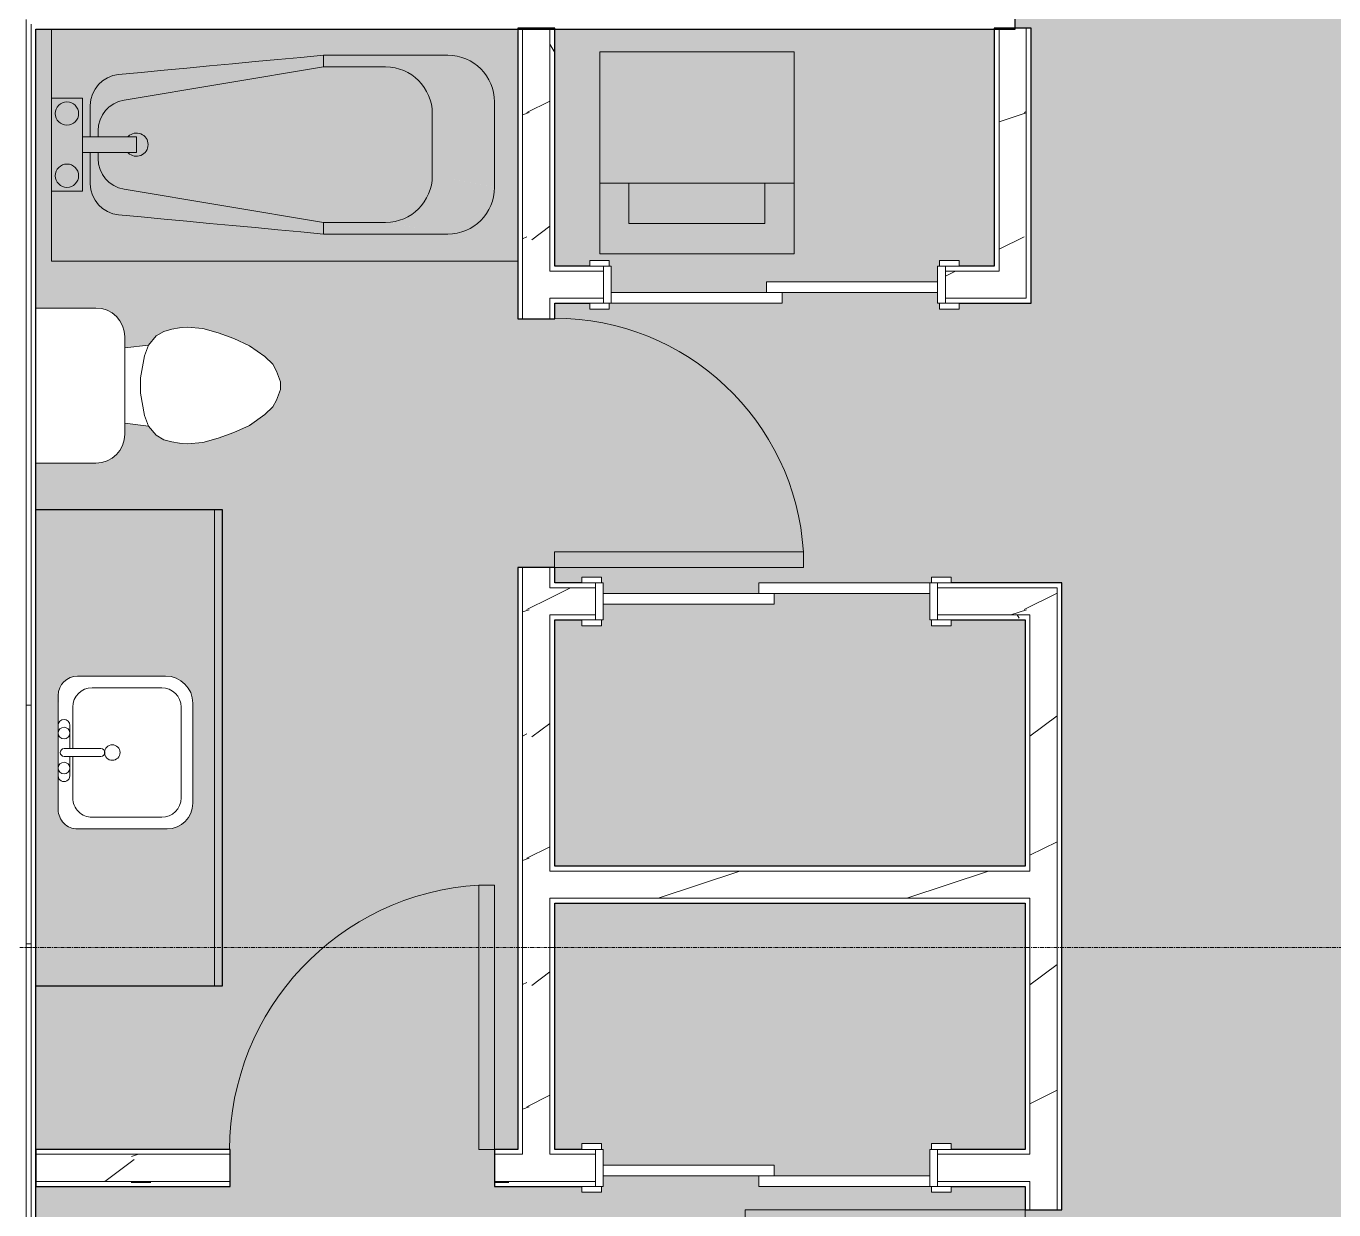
# Model space of a CAD drawing. Header units: inches. Extents: x -4414 to -113, y 9396 to 12816.
# Drawn here: x -3423.4 to -3255.1, y 10164.8 to 10317.2 of the extents above; entities that cross this region are included whole.
import ezdxf

# ---------------------------------------------------------------- set-up
doc = ezdxf.new("R2010")
doc.units = ezdxf.units.IN
doc.header["$MEASUREMENT"] = 0
doc.linetypes.add('Grid Line 1_2_', pattern=[0.875, 0.5, -0.125, 0.125, -0.125])
for name, color, linetype, lineweight in [('0-1', 7, 'Continuous', 5), ('0-2', 7, 'Continuous', 9), ('A-AREA-PATT-4', 41, 'Continuous', 9), ('A-DOOR-1', 7, 'Continuous', 9), ('A-DOOR-2', 90, 'Continuous', 13), ('A-DOOR-FRAM-1', 90, 'Continuous', 13), ('A-WALL', 113, 'Continuous', 9), ('A-WALL-3', 250, 'Continuous', 25), ('A-WALL-4', 7, 'Continuous', 9), ('A-WALL-PATT-1', 8, 'Continuous', 9), ('A-WALL-PATT-2', 7, 'Continuous', 9), ('A-WALL-PATT-3', 111, 'Continuous', 9), ('I-WALL-1', 2, 'Continuous', 25), ('P-SANR-FIXT-1', 7, 'Continuous', 9), ('P-SANR-FIXT-2', 8, 'Continuous', 9), ('P-SANR-FIXT-3', 9, 'Continuous', 9), ('Q-CASE-1', 9, 'Continuous', 9), ('Q-CASE-2', 250, 'Continuous', 25), ('Q-CASE-3', 7, 'Continuous', 9), ('S-GRID-1', 1, 'Grid Line 1_2_', 9)]:
    doc.layers.add(name, color=color, linetype=linetype, lineweight=lineweight)
pattern_1 = [(0, (0, 0), (61.44, 15.36), [2.534, -43.546, 2.534, -43.546, -245.76]), (0, (0, 0), (61.44, 15.36), [-92.16, 2.534, -89.626, 2.534, -43.546, -107.52]), (0, (0, 0), (61.44, 15.36), [-230.4, 2.534, -28.186, 2.534, -74.266]), (120, (23.04, 7.68), (-44.02215, 45.5286), [2.534, -43.546, 2.534, -43.546, -245.76]), (120, (23.04, 7.68), (-44.02215, 45.5286), [-92.16, 2.534, -89.626, 2.534, -43.546, -107.52]), (120, (23.04, 7.68), (-44.02215, 45.5286), [-230.4, 2.534, -28.186, 2.534, -74.266]), (240, (30.72, 38.4), (-17.41785, -60.8886), [2.534, -43.546, 2.534, -43.546, -245.76]), (240, (30.72, 38.4), (-17.41785, -60.8886), [-92.16, 2.534, -89.626, 2.534, -43.546, -107.52]), (240, (30.72, 38.4), (-17.41785, -60.8886), [-230.4, 2.534, -28.186, 2.534, -74.266])]
pattern_2 = [(216.87, (12.795, 31.987), (95.9612857, 63.9749714), [15.994, -143.942]), (206.565, (31.987, 22.391), (-31.986981, -31.986924), [35.763, -35.763]), (198.435, (31.987, 6.397), (-63.974746, -31.987128), [20.231, -80.922])]

# ---------------------------------------------------------------- blocks, each defined once
blk = doc.blocks.new('Single-Flush - 32_ x 84_-1372862-FLOOR PLAN - 2ND FLOOR')
at = {"layer": 'A-DOOR-1'}
blk.add_arc((16, 2.37), 32.07, 93.5759, 180, dxfattribs=at)
at = {"layer": 'A-DOOR-2'}
for p, q in [((14, 2.37), (14, 34.38)), ((16, 34.38), (14, 34.38)), ((16, 2.37), (16, 34.38)), ((16, 2.37), (14, 2.37))]:
    blk.add_line(p, q, dxfattribs=at)
blk = doc.blocks.new('Stacked Washer and Dryer - 26_x25_ - Private-1372850-FLOOR PLAN - 2ND FLOOR')
at = {"layer": 'P-SANR-FIXT-2'}
blk.add_hatch(color=256, dxfattribs=at).paths.add_polyline_path([(0, 12.5), (0, -12.5), (26, -12.5), (26, 12.5)], flags=0)
at = {"layer": 'P-SANR-FIXT-1'}
for p, q in [((0, 12.5), (26, 12.5)), ((0, 12.5), (0, -12.5)), ((16.90625, -12.5), (16.90625, 12.5)), ((26, 12.5), (26, -12.5)), ((22.09375, 8.75), (16.90625, 8.75)), ((22.09375, -8.75), (22.09375, 8.75)), ((16.90625, -8.75), (22.09375, -8.75)), ((26, -12.5), (0, -12.5))]:
    blk.add_line(p, q, dxfattribs=at)
blk = doc.blocks.new('Single-Flush - 36_ x 84_-1372839-FLOOR PLAN - 2ND FLOOR')
at = {"layer": 'A-DOOR-1'}
blk.add_arc((18, 2.37), 36.07, 93.1789, 180, dxfattribs=at)
at = {"layer": 'A-DOOR-2'}
for p, q in [((16, 2.37), (16, 38.39)), ((18, 38.39), (16, 38.39)), ((18, 2.37), (18, 38.39)), ((18, 2.37), (16, 2.37))]:
    blk.add_line(p, q, dxfattribs=at)
blk = doc.blocks.new('Single-Flush - 34_ x 84_-1372840-FLOOR PLAN - 2ND FLOOR')
at = {"layer": 'A-DOOR-1'}
blk.add_arc((17, 2.37), 34.07, 93.3657, 180, dxfattribs=at)
at = {"layer": 'A-DOOR-2'}
for p, q in [((15, 2.37), (15, 36.38)), ((17, 36.38), (15, 36.38)), ((17, 2.37), (17, 36.38)), ((17, 2.37), (15, 2.37))]:
    blk.add_line(p, q, dxfattribs=at)
blk = doc.blocks.new('FOLDING_SLIDING CLOSET - 42_ x 80_-1372874-FLOOR PLAN - 2ND FLOOR')
at = {"layer": 'A-DOOR-1'}
for p, q in [((-21.25, 3), (-23.75, 3)), ((-23.75, 3), (-23.75, 2.25)), ((-23.75, 2.25), (-21.25, 2.25)), ((-21.25, 2.25), (-21.25, 3)), ((23.75, 3), (21.25, 3)), ((21.25, 3), (21.25, 2.25)), ((21.25, 2.25), (23.75, 2.25)), ((23.75, 2.25), (23.75, 3)), ((-21.25, -2.5), (-23.75, -2.5)), ((-23.75, -2.5), (-23.75, -3.25)), ((-23.75, -3.25), (-21.25, -3.25)), ((-21.25, -3.25), (-21.25, -2.5)), ((23.75, -2.5), (21.25, -2.5)), ((21.25, -2.5), (21.25, -3.25)), ((21.25, -3.25), (23.75, -3.25)), ((23.75, -3.25), (23.75, -2.5))]:
    blk.add_line(p, q, dxfattribs=at)
at = {"layer": 'A-DOOR-2'}
for p, q in [((1, 2.25), (-21, 2.25)), ((-21, 2.25), (-21, 0.88)), ((1, 0.88), (1, 2.25)), ((-21, 0.88), (1, 0.88)), ((21, 0.88), (-1, 0.88)), ((-1, 0.88), (-1, -0.5)), ((21, -0.5), (21, 0.88)), ((-1, -0.5), (21, -0.5))]:
    blk.add_line(p, q, dxfattribs=at)
at = {"layer": 'A-DOOR-FRAM-1'}
for p, q in [((-21, 2.25), (-22, 2.25)), ((-22, 2.25), (-22, -2.5)), ((-21, -2.5), (-21, 2.25)), ((21, 2.25), (21, -2.5)), ((22, 2.25), (21, 2.25)), ((22, -2.5), (22, 2.25)), ((-22, -2.5), (-21, -2.5)), ((21, -2.5), (22, -2.5))]:
    blk.add_line(p, q, dxfattribs=at)
blk = doc.blocks.new('M_Sink Vanity-Square - 500 x 440mm-1372835-FLOOR PLAN - 2ND FLOOR')
at = {"layer": 'P-SANR-FIXT-1'}
for p, q in [((-5.72, 10.23), (7.14, 10.23)), ((-5.72, 10.23), (7.14, 10.23)), ((-5.22, 8.73), (6.46, 8.73)), ((-9.22, -4.59), (-9.22, 6.73)), ((-9.22, -4.59), (-9.22, 6.73)), ((10.46, 6.91), (10.46, -4.59)), ((10.46, 6.91), (10.46, -4.59)), ((-7.72, -2.72), (-7.72, 6.23)), ((8.96, 6.23), (8.96, -2.72)), ((0.12, -6.33), (0.12, -1.59)), ((1.12, -6.33), (1.12, -1.59)), ((0.12, -5.22), (-5.22, -5.22)), ((-2.88, -5.59), (0.12, -5.59)), ((6.46, -5.22), (1.12, -5.22)), ((1.12, -5.59), (3.62, -5.59)), ((7.96, -7.09), (-6.72, -7.09)), ((7.96, -7.09), (-6.72, -7.09)), ((3.62, -7.09), (-2.88, -7.09))]:
    blk.add_line(p, q, dxfattribs=at)
for centre, radius, start, end in [((-5.72, 6.73), 3.5, 90, 180), ((-5.72, 6.73), 3.5, 90, 180), ((7.14, 6.91), 3.32, 0, 90), ((7.14, 6.91), 3.32, 360, 90), ((-5.22, 6.23), 2.5, 90, 180), ((6.46, 6.23), 2.5, 360, 90), ((0.62, -0.13), 1, 360, 180), ((0.62, -0.13), 1, 180, 0), ((0.62, -1.59), 0.5, 360, 180), ((-5.22, -2.72), 2.5, 180, 270), ((6.46, -2.72), 2.5, 270, 360), ((-6.72, -4.59), 2.5, 180, 270), ((-6.72, -4.59), 2.5, 180, 270), ((7.96, -4.59), 2.5, 270, 0), ((7.96, -4.59), 2.5, 270, 0), ((-2.88, -6.34), 0.75, 90, 270), ((-1.88, -6.34), 0.75, 360, 180), ((-1.88, -6.34), 0.75, 180, 0), ((0.62, -6.33), 0.5, 180, 0), ((2.62, -6.34), 0.75, 0, 180), ((2.62, -6.34), 0.75, 180, 0), ((3.62, -6.34), 0.75, 270, 90)]:
    blk.add_arc(centre, radius, start, end, dxfattribs=at)
blk = doc.blocks.new('Toilet-Domestic-3D - Toilet-Domestic-3D-1352612-FLOOR PLAN - 2ND FLOOR')
at = {"layer": 'P-SANR-FIXT-1'}
for p, q in [((-9.98, 11.75), (-9.98, 19.48)), ((9.98, 19.48), (9.98, 11.75)), ((6.25, 8.02), (-6.25, 8.02)), ((-4.86, 8.02), (-5.21, 5)), ((4.86, 8.02), (5.21, 5)), ((-3.84, 5.5), (-5.21, 5)), ((-1, 6), (-3.84, 5.5)), ((1, 6), (-1, 6)), ((3.84, 5.5), (1, 6)), ((5.21, 5), (3.84, 5.5)), ((-6.4, 4), (-6.97, 3)), ((-5.21, 5), (-6.4, 4)), ((6.4, 4), (5.21, 5)), ((6.97, 3), (6.4, 4)), ((-7.24, 2), (-7.41, 1)), ((-6.97, 3), (-7.24, 2)), ((7.24, 2), (6.97, 3)), ((7.41, 1), (7.24, 2)), ((-7.41, 1), (-7.5, 0)), ((-7.5, 0), (-7.33, -1.99)), ((7.33, -1.99), (7.5, 0)), ((7.5, 0), (7.41, 1)), ((-7.33, -1.99), (-6.79, -4)), ((6.79, -4), (7.33, -1.99)), ((-6.79, -4), (-6.06, -6)), ((6.06, -6), (6.79, -4)), ((-6.06, -6), (-5.13, -8)), ((5.13, -8), (6.06, -6)), ((-5.13, -8), (-3.74, -10)), ((3.74, -10), (5.13, -8)), ((-3.74, -10), (-2.74, -11)), ((2.74, -11), (3.74, -10)), ((-2.74, -11), (-1.87, -11.5)), ((-1.87, -11.5), (-0.5, -12)), ((0.5, -12), (1.87, -11.5)), ((1.87, -11.5), (2.74, -11)), ((-0.5, -12), (0.5, -12))]:
    blk.add_line(p, q, dxfattribs=at)
for centre, start, end in [((-6.25, 11.75), 180, 270), ((6.25, 11.75), 270, 360)]:
    blk.add_arc(centre, 3.73, start, end, dxfattribs=at)
blk = doc.blocks.new('OD_CW_Base Cabinet - OD_CW_Base Cabinet-V75-FLOOR PLAN - 2ND FLOOR')
at = {"layer": 'Q-CASE-1'}
h = blk.add_hatch(color=256, dxfattribs=at)
h.paths.add_polyline_path([(0.74, 24), (0.74, 1), (61.99, 1), (61.99, 24), (8.42, 24)], flags=0)
h.paths.add_polyline_path([(20.93, 18.63), (21.01, 19.27), (21.26, 19.88), (21.66, 20.39), (22.18, 20.79), (22.78, 21.04), (23.43, 21.13), (38.76, 21.04), (39.36, 20.79), (39.88, 20.39), (40.28, 19.88), (40.53, 19.27), (40.61, 18.63), (40.61, 7.3), (40.49, 6.4), (40.14, 5.55), (39.59, 4.83), (38.86, 4.27), (38.02, 3.92), (37.11, 3.8), (24.25, 3.8), (23.39, 3.92), (22.59, 4.25), (21.9, 4.77), (21.37, 5.46), (21.04, 6.26), (20.93, 7.12)], flags=0)
blk.add_hatch(color=256, dxfattribs=at).paths.add_polyline_path([(0.74, 0), (61.99, 0), (61.99, 1), (0.74, 1)], flags=0)
at = {"layer": 'Q-CASE-2'}
for p, q in [((0.74, 24), (0.74, 0)), ((61.99, 0), (61.99, 24)), ((0.74, 0), (61.99, 0))]:
    blk.add_line(p, q, dxfattribs=at)
at = {"layer": 'Q-CASE-3'}
for p, q in [((0.74, 1), (0.74, 24)), ((61.99, 24), (61.99, 1)), ((0.74, 0), (0.74, 1)), ((0.74, 1), (61.99, 1)), ((61.99, 1), (0.74, 1)), ((61.99, 0), (0.74, 0)), ((61.99, 1), (61.99, 0))]:
    blk.add_line(p, q, dxfattribs=at)
blk = doc.blocks.new('Bath Tub - Maestro - 60_x30_-V76-FLOOR PLAN - 2ND FLOOR')
at = {"layer": 'P-SANR-FIXT-3'}
for points in [[(9.45, 0), (60, 0), (59.92, 29.86), (0, 29.86), (0, 21), (4, 21), (4, 16), (5, 16), (5.05, 20.7), (5.21, 21.33), (5.56, 22.07), (5.95, 22.61), (6.27, 22.97), (6.79, 23.38), (7.36, 23.69), (7.98, 23.91), (9.35, 24.09), (35.09, 26.5), (51, 26.5), (52.55, 26.3), (54, 25.7), (55.24, 24.74), (56.2, 23.5), (56.8, 22.05), (57, 20.5), (57, 9.5), (56.91, 8.46), (56.64, 7.45), (56.2, 6.5), (55.6, 5.64), (54.86, 4.9), (54, 4.3), (53.05, 3.86), (52.04, 3.59), (51, 3.5), (35, 3.5), (7.98, 6.09), (7.36, 6.31), (6.79, 6.62), (5.95, 7.39), (5.83, 7.51), (5.48, 8.06), (5.21, 8.67), (5.05, 9.3), (5, 9.96), (5, 14), (4, 13.96), (4, 9), (0, 9), (0, 0), (5.95, 0)], [(9.35, 20.74), (35, 25), (35, 26.5), (8.63, 24.03), (9.17, 21.56)], [(35.09, 25), (43, 25), (51, 26.5), (35, 26.5), (35, 25)], [(49, 19), (57, 20.5), (56.79, 22.07), (56.2, 23.5), (55.24, 24.74), (54, 25.7), (52.55, 26.3), (51, 26.5), (43, 25), (44.55, 24.8), (46, 24.2), (47.24, 23.24), (48.2, 22), (48.8, 20.5)], [(6, 16.8), (6.24, 18.17), (6.98, 19.41), (8.03, 20.28), (9.35, 20.74), (8.63, 24.03), (7.98, 23.91), (7.35, 23.69), (6.74, 23.34), (5.95, 22.61), (5.56, 22.07), (5.48, 21.94), (5.21, 21.33), (5.05, 20.7), (5.05, 19.87), (5.95, 16.97)], [(43, 5), (44.55, 5.2), (46.03, 5.83), (47.28, 6.81), (48.2, 8), (48.8, 9.5), (49, 11), (49, 19), (48.8, 20.55), (48.14, 22.07), (47.24, 23.24), (46, 24.2), (44.55, 24.8), (43, 25), (34.79, 24.97), (9.06, 20.64), (8.03, 20.28), (6.82, 19.17), (6.24, 18.17), (6, 16.8), (6, 16), (10.94, 16), (10.94, 14), (6, 14), (6, 13.2), (6.24, 11.83), (6.95, 10.62), (8.03, 9.72), (9.35, 9.26), (35.09, 5)], [(57, 9.5), (57, 20.5), (49, 19), (49, 11), (56.91, 9.52)], [(9.35, 14), (10.94, 14), (10.94, 16), (4, 16), (4, 14), (7.24, 14)], [(8.63, 5.97), (9.35, 9.26), (7.98, 9.76), (6.95, 10.62), (6.24, 11.83), (5.95, 13.03), (5, 9.96), (5.05, 9.3), (5.24, 8.6), (5.72, 7.68), (5.95, 7.39), (6.33, 6.98), (6.79, 6.62), (7.36, 6.31), (8, 6.08)], [(51, 3.5), (52.04, 3.59), (53.05, 3.86), (54, 4.3), (54.86, 4.9), (55.72, 5.83), (56.34, 6.81), (56.76, 7.9), (56.93, 8.66), (57, 9.5), (49, 11), (48.8, 9.45), (48.12, 7.9), (47.24, 6.76), (46, 5.8), (44.55, 5.2), (43.07, 4.99), (50.51, 3.59)], [(35, 3.5), (35, 5), (9.35, 9.26), (8.63, 5.97), (32.07, 3.77)], [(44.55, 3.5), (51, 3.5), (43, 5), (35, 5), (35, 3.5), (43, 3.5)]]:
    blk.add_hatch(color=256, dxfattribs=at).paths.add_polyline_path(points, flags=0)
h = blk.add_hatch(color=256, dxfattribs=at)
h.paths.add_polyline_path([(0, 9), (4, 9), (4, 21), (0, 21), (0, 11)], flags=0)
h.paths.add_polyline_path([(2, 9.5), (1.61, 9.55), (1.25, 9.7), (0.94, 9.94), (0.7, 10.25), (0.55, 10.61), (0.54, 11.31), (0.55, 11.39), (0.7, 11.75), (0.94, 12.06), (1.25, 12.3), (1.61, 12.45), (2, 12.5), (2.39, 12.45), (2.75, 12.3), (3.06, 12.06), (3.33, 11.67), (3.46, 11.31), (3.5, 11), (3.45, 10.61), (3.3, 10.25), (3.06, 9.94), (2.75, 9.7), (2.39, 9.55)], flags=0)
h.paths.add_polyline_path([(2, 17.5), (1.61, 17.55), (1.25, 17.7), (0.94, 17.94), (0.7, 18.25), (0.55, 18.61), (0.5, 19), (0.55, 19.39), (0.7, 19.75), (0.94, 20.06), (1.25, 20.3), (1.61, 20.45), (2, 20.5), (2.39, 20.45), (2.75, 20.3), (3.06, 20.06), (3.3, 19.75), (3.45, 19.39), (3.5, 19), (3.33, 18.33), (3.3, 18.25), (3.02, 17.91), (2.75, 17.7), (2.39, 17.55)], flags=0)
h = blk.add_hatch(color=256, dxfattribs=at)
h.paths.add_polyline_path([(2, 9.5), (2.39, 9.55), (2.75, 9.7), (3.06, 9.94), (3.3, 10.25), (3.45, 10.61), (3.46, 11.31), (3.33, 11.67), (3.3, 11.75), (3.06, 12.06), (2.75, 12.3), (2.39, 12.45), (2, 12.5), (1.61, 12.45), (1.25, 12.3), (0.94, 12.06), (0.7, 11.75), (0.54, 11.31), (0.5, 11), (0.55, 10.61), (0.7, 10.25), (0.94, 9.94), (1.25, 9.7), (1.61, 9.55)], flags=0)
h.paths.add_polyline_path([(2, 17.5), (2.39, 17.55), (3.02, 17.91), (3.06, 17.94), (3.33, 18.33), (3.45, 18.61), (3.5, 19), (3.45, 19.39), (3.3, 19.75), (3.06, 20.06), (2.75, 20.3), (2.38, 20.45), (2, 20.5), (1.61, 20.45), (1.25, 20.3), (0.94, 20.06), (0.7, 19.75), (0.55, 19.39), (0.5, 19), (0.55, 18.61), (0.7, 18.25), (0.94, 17.94), (1.25, 17.7), (1.61, 17.55)], flags=0)
h = blk.add_hatch(color=256, dxfattribs=at)
h.paths.add_polyline_path([(5, 9.96), (6, 13.2), (5.95, 14), (5, 14), (5, 10.39)], flags=0)
h.paths.add_polyline_path([(5.48, 16), (6, 16), (5.95, 16.97), (5, 20.04), (5.05, 16), (5.3, 16)], flags=0)
at = {"layer": 'P-SANR-FIXT-1'}
for p, q in [((0, 29.87), (0, 21)), ((35, 26.5), (51, 26.5)), ((35, 26.5), (35, 25)), ((35, 25), (9.35, 20.74)), ((43, 25), (35, 25)), ((4, 21), (0, 21)), ((0, 21), (0, 9)), ((4, 16), (4, 21)), ((57, 20.5), (57, 9.5)), ((5, 16), (5, 20.04)), ((49, 11), (49, 19)), ((4, 14), (4, 16)), ((4, 16), (10.94, 16)), ((6, 16.8), (6, 16)), ((10.94, 14), (10.94, 16)), ((4, 9), (4, 14)), ((10.94, 14), (4, 14)), ((5, 9.96), (5, 14)), ((6, 14), (6, 13.2)), ((0, 9), (0, 0)), ((0, 9), (4, 9)), ((9.35, 9.26), (35, 5)), ((35, 3.5), (35, 5)), ((35, 5), (43, 5)), ((51, 3.5), (35, 3.5)), ((0, 0), (60, 0))]:
    blk.add_line(p, q, dxfattribs=at)
at = {"layer": 'P-SANR-FIXT-1', "flags": 128}
for points in [[(8.63, 24.03), (11.56, 24.3), (14.49, 24.58), (17.42, 24.85), (20.35, 25.13), (23.28, 25.4), (26.21, 25.68), (29.14, 25.95), (32.07, 26.23), (35, 26.5)], [(35, 3.5), (32.07, 3.77), (29.14, 4.05), (26.21, 4.32), (23.28, 4.6), (20.35, 4.87), (17.42, 5.15), (14.49, 5.42), (11.56, 5.7), (8.63, 5.97)]]:
    blk.add_lwpolyline(points, dxfattribs=at)
at = {"layer": 'P-SANR-FIXT-1'}
for centre, radius, start, end in [((51, 20.5), 6, 360, 90), ((9, 20.04), 4, 95.3558, 180), ((43, 19), 6, 360, 90), ((2, 19), 1.5, 360, 180), ((10, 16.8), 4, 99.4223, 180), ((2, 19), 1.5, 180, 360), ((10.94, 15), 1.5, 360, 135), ((10.94, 15), 1.5, 225, 360), ((2, 11), 1.5, 360, 180), ((10, 13.2), 4, 180, 260.5777), ((2, 11), 1.5, 180, 360), ((43, 11), 6, 270, 0), ((9, 9.96), 4, 180, 264.6442), ((51, 9.5), 6, 270, 360)]:
    blk.add_arc(centre, radius, start, end, dxfattribs=at)
blk = doc.blocks.new('FOLDING_SLIDING CLOSET - 42_ x 80_-1372875-FLOOR PLAN - 2ND FLOOR')
at = {"layer": 'A-DOOR-1'}
for p, q in [((-23.75, 3.25), (-21.25, 3.25)), ((-23.75, 2.5), (-23.75, 3.25)), ((-21.25, 2.5), (-23.75, 2.5)), ((-21.25, 3.25), (-21.25, 2.5)), ((21.25, 3.25), (23.75, 3.25)), ((21.25, 2.5), (21.25, 3.25)), ((23.75, 2.5), (21.25, 2.5)), ((23.75, 3.25), (23.75, 2.5)), ((-23.75, -2.25), (-21.25, -2.25)), ((-23.75, -3), (-23.75, -2.25)), ((-21.25, -3), (-23.75, -3)), ((-21.25, -2.25), (-21.25, -3)), ((21.25, -2.25), (23.75, -2.25)), ((21.25, -3), (21.25, -2.25)), ((23.75, -3), (21.25, -3)), ((23.75, -2.25), (23.75, -3))]:
    blk.add_line(p, q, dxfattribs=at)
at = {"layer": 'A-DOOR-2'}
for p, q in [((-1, 0.5), (21, 0.5)), ((-1, -0.88), (-1, 0.5)), ((21, 0.5), (21, -0.88)), ((-21, -0.88), (1, -0.88)), ((-21, -2.25), (-21, -0.88)), ((21, -0.88), (-1, -0.88)), ((1, -0.88), (1, -2.25)), ((1, -2.25), (-21, -2.25))]:
    blk.add_line(p, q, dxfattribs=at)
at = {"layer": 'A-DOOR-FRAM-1'}
for p, q in [((-22, 2.5), (-21, 2.5)), ((-22, -2.25), (-22, 2.5)), ((-21, 2.5), (-21, -2.25)), ((21, 2.5), (22, 2.5)), ((21, -2.25), (21, 2.5)), ((22, 2.5), (22, -2.25)), ((-21, -2.25), (-22, -2.25)), ((22, -2.25), (21, -2.25))]:
    blk.add_line(p, q, dxfattribs=at)
blk = doc.blocks.new('1750 Ox - Unit Layouts_rvt-1-FLOOR PLAN - 2ND FLOOR')
at = {"layer": 'A-WALL-PATT-1'}
h = blk.add_hatch(dxfattribs=at)
h.set_pattern_fill('FP_1', color=256, style=0, pattern_type=2)
h.set_pattern_definition(pattern_2)
h.paths.add_polyline_path([(-3356.01, 10172), (-3356, 10172), (-3356, 10247.52), (-3359.5, 10247.52), (-3359.5, 10172)], flags=0)
h.paths.add_polyline_path([(-3356, 10279.52), (-3356, 10316.92), (-3359.5, 10316.92), (-3359.5, 10279.52)], flags=0)
h = blk.add_hatch(dxfattribs=at)
h.set_pattern_fill('FP_1', color=256, style=0, pattern_type=2)
h.set_pattern_definition(pattern_2)
h.paths.add_polyline_path([(-3294.69, 10282.15), (-3294.69, 10316.92), (-3298.19, 10316.92), (-3298.19, 10282.15)], flags=0)
h = blk.add_hatch(dxfattribs=at)
h.set_pattern_fill('FP_1', color=256, style=0, pattern_type=2)
h.set_pattern_definition(pattern_2)
h.paths.add_polyline_path([(-3298.82, 10282.15), (-3298.19, 10282.21), (-3298.19, 10285.65), (-3305.1, 10285.65), (-3305.1, 10282.15)], flags=0)
h.paths.add_polyline_path([(-3355.37, 10282.15), (-3349.1, 10282.15), (-3349.1, 10285.65), (-3356, 10285.59), (-3356, 10282.15)], flags=0)
h = blk.add_hatch(dxfattribs=at)
h.set_pattern_fill('FP_1', color=256, style=0, pattern_type=2)
h.set_pattern_definition(pattern_2)
h.paths.add_polyline_path([(-3290.72, 10241.4), (-3290.72, 10244.9), (-3306.12, 10244.9), (-3306.12, 10241.4), (-3294.22, 10241.4)], flags=0)
h.paths.add_polyline_path([(-3356, 10241.4), (-3350.12, 10241.4), (-3350.12, 10244.9), (-3356, 10244.9)], flags=0)
h = blk.add_hatch(dxfattribs=at)
h.set_pattern_fill('FP_1', color=256, style=0, pattern_type=2)
h.set_pattern_definition(pattern_2)
h.paths.add_polyline_path([(-3290.72, 9982.63), (-3290.72, 10128.87), (-3294.22, 10128.87), (-3294.22, 9983.25), (-3291.14, 9983.25), (-3291.08, 9982.63)], flags=0)
h.paths.add_polyline_path([(-3290.72, 10164.87), (-3290.72, 10241.4), (-3294.22, 10241.4), (-3294.22, 10164.87)], flags=0)
h = blk.add_hatch(dxfattribs=at)
h.set_pattern_fill('FP_1', color=256, style=0, pattern_type=2)
h.set_pattern_definition(pattern_2)
h.paths.add_polyline_path([(-3294.22, 10204.95), (-3294.22, 10208.45), (-3356, 10208.45), (-3356, 10204.95), (-3294.85, 10204.95)], flags=0)
h = blk.add_hatch(dxfattribs=at)
h.set_pattern_fill('FP_1', color=256, style=0, pattern_type=2)
h.set_pattern_definition(pattern_2)
h.paths.add_polyline_path([(-3402.08, 10168.5), (-3397.12, 10168.5), (-3397.12, 10172), (-3422.12, 10172), (-3422.12, 10168.5), (-3420.08, 10168.5)], flags=0)
h.paths.add_polyline_path([(-3359.95, 10168.5), (-3350.12, 10168.5), (-3350.12, 10172), (-3363.12, 10172), (-3363.12, 10168.5), (-3360.12, 10168.5)], flags=0)
h.paths.add_polyline_path([(-3306.12, 10168.5), (-3294.22, 10168.53), (-3294.22, 10172), (-3306.12, 10172)], flags=0)
at = {"layer": 'A-WALL-PATT-2'}
h = blk.add_hatch(dxfattribs=at)
h.set_pattern_fill('FP_2', color=256, style=0, pattern_type=2)
h.set_pattern_definition(pattern_1)
h.paths.add_polyline_path([(-3356, 10172.62), (-3355.37, 10172.62), (-3355.37, 10204.95), (-3356, 10204.95), (-3356, 10204.32)], flags=0)
h.paths.add_polyline_path([(-3355.37, 10208.45), (-3355.37, 10241.4), (-3356, 10241.4), (-3356, 10208.45), (-3355.62, 10208.45)], flags=0)
h.paths.add_polyline_path([(-3355.37, 10244.9), (-3355.37, 10247.52), (-3356, 10247.52), (-3356, 10244.9)], flags=0)
h.paths.add_polyline_path([(-3356, 10279.52), (-3355.37, 10279.52), (-3355.37, 10282.15), (-3356, 10282.15), (-3356, 10281.52)], flags=0)
h.paths.add_polyline_path([(-3355.37, 10285.65), (-3355.37, 10316.79), (-3356, 10316.79), (-3356, 10285.65)], flags=0)
h = blk.add_hatch(dxfattribs=at)
h.set_pattern_fill('FP_2', color=256, style=0, pattern_type=2)
h.set_pattern_definition(pattern_1)
h.paths.add_polyline_path([(-3306.12, 10240.77), (-3294.22, 10240.77), (-3294.22, 10241.4), (-3306.12, 10241.4)], flags=0)
h.paths.add_polyline_path([(-3351.87, 10240.77), (-3350.12, 10240.77), (-3350.12, 10241.4), (-3355.37, 10241.4), (-3355.37, 10240.77)], flags=0)
h = blk.add_hatch(dxfattribs=at)
h.set_pattern_fill('FP_2', color=256, style=0, pattern_type=2)
h.set_pattern_definition(pattern_1)
h.paths.add_polyline_path([(-3294.22, 9983.25), (-3294.22, 10013.21), (-3294.85, 10013.21), (-3294.85, 9983.25), (-3294.31, 9983.25)], flags=0)
h.paths.add_polyline_path([(-3294.85, 10016.71), (-3294.22, 10016.71), (-3294.22, 10128.87), (-3294.85, 10128.87), (-3294.85, 10017.34)], flags=0)
h.paths.add_polyline_path([(-3294.22, 10164.87), (-3294.22, 10168.5), (-3294.85, 10168.5), (-3294.85, 10164.87)], flags=0)
h.paths.add_polyline_path([(-3294.22, 10172), (-3294.22, 10204.95), (-3294.85, 10204.95), (-3294.85, 10172)], flags=0)
h.paths.add_polyline_path([(-3294.22, 10208.45), (-3294.22, 10240.77), (-3294.85, 10240.77), (-3294.85, 10208.45)], flags=0)
h = blk.add_hatch(dxfattribs=at)
h.set_pattern_fill('FP_2', color=256, style=0, pattern_type=2)
h.set_pattern_definition(pattern_1)
h.paths.add_polyline_path([(-3422.12, 10167.87), (-3397.12, 10167.87), (-3397.12, 10168.5), (-3422.12, 10168.5)], flags=0)
h.paths.add_polyline_path([(-3351.87, 10167.87), (-3350.12, 10167.87), (-3350.12, 10168.5), (-3363.12, 10168.5), (-3363.12, 10167.87), (-3355.37, 10167.87)], flags=0)
h.paths.add_polyline_path([(-3294.85, 10167.87), (-3294.85, 10168.5), (-3306.12, 10168.5), (-3306.12, 10167.87), (-3304.37, 10167.87)], flags=0)
at = {"layer": 'A-WALL-3'}
for p, q in [((-3360.12, 10316.92), (-3360.12, 10279.52)), ((-3355.37, 10316.92), (-3360.12, 10316.92)), ((-3355.37, 10286.27), (-3355.37, 10316.92)), ((-3298.82, 10316.92), (-3298.82, 10286.27)), ((-3294.07, 10316.92), (-3298.82, 10316.92)), ((-3294.07, 10281.52), (-3294.07, 10316.92)), ((-3350.85, 10286.27), (-3355.37, 10286.27)), ((-3298.82, 10286.27), (-3303.35, 10286.27)), ((-3355.37, 10279.52), (-3355.37, 10281.52)), ((-3355.37, 10281.52), (-3350.85, 10281.52)), ((-3303.35, 10281.52), (-3298.82, 10281.52)), ((-3298.82, 10281.52), (-3294.69, 10281.52)), ((-3294.69, 10281.52), (-3294.07, 10281.52)), ((-3360.12, 10279.52), (-3355.37, 10279.52)), ((-3360.12, 10247.52), (-3360.12, 10172.62)), ((-3355.37, 10247.52), (-3360.12, 10247.52)), ((-3355.37, 10245.52), (-3355.37, 10247.52)), ((-3351.87, 10245.52), (-3355.37, 10245.52)), ((-3290.1, 10245.52), (-3304.37, 10245.52)), ((-3290.1, 10244.9), (-3290.1, 10245.52)), ((-3290.1, 10240.77), (-3290.1, 10244.9)), ((-3355.37, 10240.77), (-3351.87, 10240.77)), ((-3355.37, 10209.07), (-3355.37, 10240.77)), ((-3304.37, 10240.77), (-3294.85, 10240.77)), ((-3294.85, 10240.77), (-3294.85, 10209.07)), ((-3290.1, 10164.87), (-3290.1, 10240.77)), ((-3294.85, 10209.07), (-3355.37, 10209.07)), ((-3355.37, 10172.62), (-3355.37, 10204.32)), ((-3355.37, 10204.32), (-3294.85, 10204.32)), ((-3294.85, 10204.32), (-3294.85, 10172.62)), ((-3397.12, 10172.62), (-3422.12, 10172.62)), ((-3422.12, 10172.62), (-3422.12, 10167.87)), ((-3397.12, 10167.87), (-3397.12, 10172.62)), ((-3360.12, 10172.62), (-3363.12, 10172.62)), ((-3363.12, 10172.62), (-3363.12, 10167.87)), ((-3351.87, 10172.62), (-3355.37, 10172.62)), ((-3294.85, 10172.62), (-3304.37, 10172.62)), ((-3422.12, 10167.87), (-3397.12, 10167.87)), ((-3363.12, 10167.87), (-3351.87, 10167.87)), ((-3304.37, 10167.87), (-3294.85, 10167.87)), ((-3294.85, 10167.87), (-3294.85, 10164.87)), ((-3294.85, 10164.87), (-3290.1, 10164.87))]:
    blk.add_line(p, q, dxfattribs=at)
at = {"layer": 'A-WALL-4'}
for p, q in [((-3359.5, 10279.52), (-3359.5, 10316.92)), ((-3356, 10285.65), (-3356, 10316.92)), ((-3298.19, 10285.65), (-3298.19, 10316.92)), ((-3294.69, 10282.15), (-3294.69, 10316.92)), ((-3355.37, 10285.65), (-3356, 10285.65)), ((-3349.1, 10285.65), (-3355.37, 10285.65)), ((-3298.82, 10285.65), (-3305.1, 10285.65)), ((-3298.19, 10285.65), (-3298.82, 10285.65)), ((-3356, 10279.52), (-3356, 10282.15)), ((-3355.37, 10282.15), (-3356, 10282.15)), ((-3349.1, 10282.15), (-3355.37, 10282.15)), ((-3298.82, 10282.15), (-3305.1, 10282.15)), ((-3298.19, 10282.15), (-3298.82, 10282.15)), ((-3294.69, 10282.15), (-3298.19, 10282.15)), ((-3359.5, 10172.62), (-3359.5, 10247.52)), ((-3356, 10244.9), (-3356, 10247.52)), ((-3355.37, 10244.9), (-3356, 10244.9)), ((-3350.12, 10244.9), (-3355.37, 10244.9)), ((-3290.72, 10244.9), (-3306.12, 10244.9)), ((-3290.72, 10244.9), (-3290.72, 10241.4)), ((-3355.37, 10241.4), (-3356, 10241.4)), ((-3356, 10208.45), (-3356, 10241.4)), ((-3350.12, 10241.4), (-3355.37, 10241.4)), ((-3294.22, 10241.4), (-3306.12, 10241.4)), ((-3294.22, 10241.4), (-3294.22, 10240.77)), ((-3290.72, 10241.4), (-3290.72, 10240.77)), ((-3294.22, 10240.77), (-3294.22, 10208.45)), ((-3290.72, 10240.77), (-3290.72, 10164.87)), ((-3355.37, 10208.45), (-3356, 10208.45)), ((-3355.37, 10208.45), (-3294.85, 10208.45)), ((-3294.85, 10208.45), (-3294.22, 10208.45)), ((-3356, 10172.62), (-3356, 10204.95)), ((-3355.37, 10204.95), (-3356, 10204.95)), ((-3355.37, 10204.95), (-3294.85, 10204.95)), ((-3294.85, 10204.95), (-3294.22, 10204.95)), ((-3294.22, 10204.95), (-3294.22, 10172)), ((-3359.5, 10172), (-3359.5, 10172.62)), ((-3356, 10172), (-3356, 10172.62)), ((-3422.12, 10172), (-3397.12, 10172)), ((-3363.12, 10172), (-3359.5, 10172)), ((-3356, 10172), (-3350.12, 10172)), ((-3306.12, 10172), (-3294.85, 10172)), ((-3294.85, 10172), (-3294.22, 10172)), ((-3422.12, 10168.5), (-3397.12, 10168.5)), ((-3363.12, 10168.5), (-3350.12, 10168.5)), ((-3306.12, 10168.5), (-3294.85, 10168.5)), ((-3294.85, 10168.5), (-3294.22, 10168.5)), ((-3294.22, 10168.5), (-3294.22, 10164.87))]:
    blk.add_line(p, q, dxfattribs=at)
at = {"layer": '0-2'}
for name, p in [('Bath Tub - Maestro - 60_x30_-V76-FLOOR PLAN - 2ND FLOOR', (-3420.12, 10286.92)), ('FOLDING_SLIDING CLOSET - 42_ x 80_-1372875-FLOOR PLAN - 2ND FLOOR', (-3327.1, 10283.77)), ('Single-Flush - 34_ x 84_-1372840-FLOOR PLAN - 2ND FLOOR', (-3380.12, 10170.25))]:
    blk.add_blockref(name, p, dxfattribs=at)
for name, p, rotation in [('Stacked Washer and Dryer - 26_x25_ - Private-1372850-FLOOR PLAN - 2ND FLOOR', (-3337.08, 10313.86), 269.9999999999948), ('Toilet-Domestic-3D - Toilet-Domestic-3D-1352612-FLOOR PLAN - 2ND FLOOR', (-3402.65, 10270.92), 90.0000000000033), ('Single-Flush - 32_ x 84_-1372862-FLOOR PLAN - 2ND FLOOR', (-3357.75, 10263.52), 270.0000000000003), ('OD_CW_Base Cabinet - OD_CW_Base Cabinet-V75-FLOOR PLAN - 2ND FLOOR', (-3398.12, 10192.94), 89.9999999999994), ('FOLDING_SLIDING CLOSET - 42_ x 80_-1372875-FLOOR PLAN - 2ND FLOOR', (-3328.12, 10243.27), 180), ('M_Sink Vanity-Square - 500 x 440mm-1372835-FLOOR PLAN - 2ND FLOOR', (-3412.16, 10224.32), 270.0000000000024), ('FOLDING_SLIDING CLOSET - 42_ x 80_-1372874-FLOOR PLAN - 2ND FLOOR', (-3328.12, 10170.12), 180), ('Single-Flush - 36_ x 84_-1372839-FLOOR PLAN - 2ND FLOOR', (-3292.47, 10146.87), 89.9999999999971)]:
    blk.add_blockref(name, p, dxfattribs=dict(at, rotation=rotation))

msp = doc.modelspace()

# ---------------------------------------------------------------- hatches: boundary and pattern name
at = {"layer": 'A-AREA-PATT-4'}
h = msp.add_hatch(color=256, dxfattribs=at)
h.paths.add_polyline_path([(-3293.123737, 10377.789396), (-3291.373737, 10377.789396), (-3291.373737, 10341.789396), (-3293.123737, 10341.789396), (-3293.123737, 10377.414396)], flags=0)
h.paths.add_polyline_path([(-3329.123737, 9983.251896), (-3324.648737, 9983.251896), (-3324.648737, 10007.314396), (-3314.963441, 10007.314396), (-3314.898737, 10007.814396), (-3314.834032, 10007.814396), (-3314.834032, 10007.314396), (-3298.288902, 10007.314396), (-3298.211237, 10007.814396), (-3297.758572, 10007.814396), (-3297.758572, 10007.314396), (-3296.648737, 10007.314396), (-3296.648737, 9983.251896), (-3294.848737, 9983.251896), (-3294.848737, 10012.589396), (-3297.498737, 10012.589396), (-3297.498737, 10017.339396), (-3294.848737, 10017.339396), (-3294.848737, 10128.874405), (-3290.098737, 10128.874405), (-3290.098737, 9983.251896), (-3140.123737, 9983.251896), (-3140.123737, 10033.684672), (-3154.248737, 10033.684672), (-3154.248737, 10051.684672), (-3150.248737, 10051.684672), (-3150.248737, 10087.684672), (-3154.248737, 10087.684672), (-3154.248737, 10105.684672), (-3140.123737, 10105.684672), (-3140.123737, 10247.299405), (-3170.222284, 10247.299405), (-3170.222284, 10236.392334), (-3186.722284, 10236.392334), (-3186.722284, 10247.299405), (-3194.222284, 10247.299405), (-3194.222284, 10236.392334), (-3210.722284, 10236.392334), (-3210.722284, 10247.299405), (-3218.222284, 10247.299405), (-3218.222284, 10236.392334), (-3234.722284, 10236.392334), (-3234.722284, 10247.299405), (-3251.620053, 10247.299405), (-3251.620053, 10283.299405), (-3244.068601, 10283.299405), (-3244.068601, 10284.727554), (-3243.87175, 10284.924405), (-3242.975655, 10284.924405), (-3242.975655, 10285.174405), (-3239.112694, 10285.174405), (-3239.112694, 10285.424405), (-3237.40792, 10285.424405), (-3237.40792, 10285.174405), (-3227.918565, 10285.174405), (-3227.918565, 10285.424405), (-3227.328014, 10285.424405), (-3227.328014, 10285.174405), (-3226.737463, 10285.174405), (-3226.737463, 10285.424405), (-3226.146912, 10285.424405), (-3226.146912, 10285.174405), (-3225.556361, 10285.174405), (-3225.556361, 10285.424405), (-3224.96581, 10285.424405), (-3224.96581, 10285.174405), (-3224.375258, 10285.174405), (-3224.375258, 10285.424405), (-3223.784707, 10285.424405), (-3223.784707, 10285.174405), (-3221.161533, 10285.174405), (-3221.140451, 10284.924405), (-3220.212201, 10284.871155), (-3220.068601, 10284.727554), (-3220.068601, 10283.299405), (-3162.068601, 10283.299405), (-3162.068601, 10314.394233), (-3162.443601, 10314.394233), (-3162.443601, 10338.394233), (-3162.068601, 10338.394233), (-3162.068601, 10352.924405), (-3198.318601, 10352.924405), (-3198.318601, 10344.924405), (-3234.068601, 10344.924405), (-3234.068601, 10374.924405), (-3198.318601, 10374.924405), (-3198.318601, 10376.789396), (-3255.123737, 10376.789396), (-3255.123737, 10377.789396), (-3257.123737, 10377.789396), (-3257.123737, 10379.726896), (-3293.123737, 10379.726896), (-3293.123737, 10377.789396), (-3295.123737, 10377.789396), (-3295.123737, 10376.789396), (-3296.123737, 10376.789396), (-3296.055855, 10316.924405), (-3294.068601, 10316.924405), (-3294.068601, 10281.524405), (-3303.346169, 10281.524405), (-3303.346169, 10280.774405), (-3305.846169, 10280.774405), (-3305.846169, 10281.524405), (-3306.096169, 10281.524405), (-3306.096169, 10282.899405), (-3326.096169, 10282.899405), (-3326.096169, 10281.524405), (-3348.346169, 10281.524405), (-3348.346169, 10280.774405), (-3350.846169, 10280.774405), (-3350.846169, 10281.524405), (-3355.373737, 10281.524405), (-3355.373737, 10279.524405), (-3360.123737, 10279.524405), (-3360.123737, 10286.924405), (-3420.123737, 10286.924405), (-3420.123737, 10316.789396), (-3422.123737, 10316.789396), (-3422.123737, 10280.900626), (-3414.177595, 10280.871673), (-3413.433098, 10280.773658), (-3412.534404, 10280.401407), (-3411.762679, 10279.809241), (-3411.170513, 10279.037515), (-3410.798262, 10278.138822), (-3410.671294, 10277.098096), (-3410.671294, 10275.786068), (-3407.647515, 10276.133784), (-3406.647515, 10277.325538), (-3405.647515, 10277.892302), (-3404.137995, 10278.250093), (-3402.647515, 10278.424405), (-3400.655126, 10278.250093), (-3398.647515, 10277.712155), (-3396.647515, 10276.984215), (-3394.647515, 10276.0516), (-3392.647515, 10274.664169), (-3391.647515, 10273.664169), (-3391.147515, 10272.798143), (-3390.647515, 10271.424405), (-3390.647515, 10270.424405), (-3391.147515, 10269.050666), (-3391.647515, 10268.18464), (-3392.647515, 10267.18464), (-3394.647515, 10265.79721), (-3396.647515, 10264.864594), (-3399.605345, 10263.880004), (-3400.655126, 10263.598716), (-3402.647515, 10263.424405), (-3404.137995, 10263.598716), (-3404.647515, 10263.688558), (-3405.647515, 10263.956507), (-3406.647515, 10264.523271), (-3407.647515, 10265.715025), (-3410.671294, 10266.062742), (-3410.671294, 10264.674405), (-3410.798262, 10263.709987), (-3411.170513, 10262.811294), (-3411.957473, 10261.890097), (-3412.534404, 10261.447402), (-3413.433098, 10261.075151), (-3414.397515, 10260.948183), (-3422.123737, 10260.948183), (-3422.123737, 10254.924405), (-3398.123737, 10254.924405), (-3398.123737, 10193.674405), (-3422.123737, 10193.674405), (-3422.123737, 10172.624405), (-3397.123737, 10172.624405), (-3397.123737, 10167.874405), (-3422.123737, 10167.874405), (-3422.123737, 9983.251896), (-3333.873737, 9983.251896), (-3333.873737, 10017.339396), (-3327.498737, 10017.339396), (-3327.498737, 10012.589396), (-3329.123737, 10012.589396), (-3329.123737, 9983.793959)], flags=0)
h.paths.add_polyline_path([(-3237.102892, 10024.174405), (-3251.248737, 10024.174405), (-3251.248737, 10108.174405), (-3216.248737, 10108.174405), (-3216.248737, 10102.174405), (-3215.248737, 10102.174405), (-3215.248737, 10030.174405), (-3216.248737, 10030.174405), (-3216.248737, 10024.174405)], flags=0)
h.paths.add_polyline_path([(-3402.078868, 10027.746889), (-3420.078868, 10027.746889), (-3420.078868, 10045.746889), (-3402.078868, 10045.746889)], flags=0)
h.paths.add_polyline_path([(-3195.593845, 10039.174405), (-3200.248737, 10039.174405), (-3200.248737, 10099.174405), (-3170.248737, 10099.174405), (-3170.248737, 10039.174405), (-3190.511189, 10039.174405)], flags=0)
h.paths.add_polyline_path([(-3340.578868, 10047.678728), (-3420.578868, 10047.678728), (-3420.578868, 10125.678728), (-3340.578868, 10125.678728), (-3340.578868, 10050.656171)], flags=0)
h.paths.add_polyline_path([(-3169.923737, 10119.237649), (-3205.923737, 10119.237649), (-3205.923737, 10120.237649), (-3211.923737, 10120.237649), (-3211.923737, 10155.237649), (-3163.923737, 10155.237649), (-3163.923737, 10120.237649), (-3169.923737, 10120.237649)], flags=0)
h.paths.add_polyline_path([(-3402.078868, 10129.678728), (-3420.078868, 10129.678728), (-3420.078868, 10147.678728), (-3402.078868, 10147.678728), (-3402.078868, 10136.769671)], flags=0)
h.paths.add_polyline_path([(-3294.848737, 10164.874405), (-3294.848737, 10167.874405), (-3304.373737, 10167.874405), (-3304.373737, 10167.124405), (-3306.873737, 10167.124405), (-3306.873737, 10167.874405), (-3329.123737, 10167.874405), (-3329.123737, 10169.249405), (-3349.123737, 10169.249405), (-3349.123737, 10167.874405), (-3349.373737, 10167.874405), (-3349.373737, 10167.124405), (-3351.873737, 10167.124405), (-3351.873737, 10167.874405), (-3363.123737, 10167.874405), (-3363.123737, 10172.624405), (-3360.123737, 10172.624405), (-3360.123737, 10247.524405), (-3355.373737, 10247.524405), (-3355.373737, 10245.524405), (-3351.873737, 10245.524405), (-3351.873737, 10246.274405), (-3349.373737, 10246.274405), (-3349.373737, 10245.524405), (-3349.123737, 10245.524405), (-3349.123737, 10244.149405), (-3329.123737, 10244.149405), (-3329.123737, 10245.524405), (-3306.873737, 10245.524405), (-3306.873737, 10246.274405), (-3304.373737, 10246.274405), (-3304.373737, 10245.524405), (-3290.098737, 10245.524405), (-3290.098737, 10164.874405), (-3294.223737, 10164.874405)], flags=0)
h.paths.add_polyline_path([(-3312.171845, 10169.249405), (-3307.123737, 10169.249405), (-3307.123737, 10172.624405), (-3306.873737, 10172.624405), (-3306.873737, 10173.374405), (-3304.373737, 10173.374405), (-3304.373737, 10172.624405), (-3294.848737, 10172.624405), (-3294.848737, 10204.324405), (-3355.373737, 10204.324405), (-3355.373737, 10172.624405), (-3351.873737, 10172.624405), (-3351.873737, 10173.374405), (-3349.373737, 10173.374405), (-3349.373737, 10172.624405), (-3349.123737, 10172.624405), (-3349.123737, 10170.624405), (-3327.123737, 10170.624405), (-3327.123737, 10169.249405), (-3320.519863, 10169.249405)], flags=0)
h.paths.add_polyline_path([(-3314.859569, 10209.074405), (-3294.848737, 10209.074405), (-3294.848737, 10240.774405), (-3304.373737, 10240.774405), (-3304.373737, 10240.024405), (-3306.873737, 10240.024405), (-3306.873737, 10240.774405), (-3307.123737, 10240.774405), (-3307.123737, 10244.149405), (-3327.123737, 10244.149405), (-3327.123737, 10242.774405), (-3349.123737, 10242.774405), (-3349.123737, 10240.774405), (-3349.373737, 10240.774405), (-3349.373737, 10240.024405), (-3351.873737, 10240.024405), (-3351.873737, 10240.774405), (-3355.373737, 10240.774405), (-3355.373737, 10209.074405), (-3323.673737, 10209.074405)], flags=0)
h.paths.add_polyline_path([(-3341.316345, 10282.899405), (-3328.096169, 10282.899405), (-3328.096169, 10284.274405), (-3306.096169, 10284.274405), (-3306.096169, 10286.274405), (-3305.846169, 10286.274405), (-3305.846169, 10287.024405), (-3303.346169, 10287.024405), (-3303.346169, 10286.274405), (-3298.818601, 10286.274405), (-3298.818601, 10316.789396), (-3355.373737, 10316.789396), (-3355.373737, 10286.274405), (-3350.846169, 10286.274405), (-3350.846169, 10287.024405), (-3348.346169, 10287.024405), (-3348.346169, 10286.274405), (-3348.096169, 10286.274405), (-3348.096169, 10282.899405)], flags=0)
h.paths.add_polyline_path([(-3341.316345, 10287.858694), (-3349.578868, 10287.858694), (-3349.578868, 10313.858694), (-3324.578868, 10313.858694), (-3324.578868, 10287.858694), (-3328.096169, 10287.858694)], flags=0)
at = {"layer": 'A-WALL-PATT-3'}
h = msp.add_hatch(dxfattribs=at)
h.set_pattern_fill('FP_2', color=256, style=0, pattern_type=2)
h.set_pattern_definition(pattern_1)
h.paths.add_polyline_path([(-3422.749908, 9982.626896), (-3422.748737, 9982.626896), (-3422.748737, 10318.039396), (-3423.373737, 10318.039396), (-3423.373737, 9982.626896)], flags=0)
h.paths.add_polyline_path([(-3423.373737, 10321.539396), (-3422.748737, 10321.539396), (-3422.755888, 10378.039396), (-3423.373737, 10378.039396), (-3423.373737, 10322.157886)], flags=0)
h = msp.add_hatch(dxfattribs=at)
h.set_pattern_fill('FP_2', color=256, style=0, pattern_type=2)
h.set_pattern_definition(pattern_1)
h.paths.add_polyline_path([(-3422.748737, 9983.251896), (-3422.123737, 9983.251896), (-3422.123737, 10317.414396), (-3422.748737, 10317.414396), (-3422.748737, 9989.702665)], flags=0)
h.paths.add_polyline_path([(-3422.748737, 10322.164396), (-3422.123737, 10322.164396), (-3422.123737, 10377.414396), (-3422.748737, 10377.414396), (-3422.748737, 10322.789396)], flags=0)

# ---------------------------------------------------------------- linework, layer by layer
at = {"layer": 'A-WALL'}
for p, q in [((-3423.373737, 10318.039396), (-3423.373737, 9982.626896)), ((-3422.748737, 10317.414396), (-3422.748737, 9982.626896))]:
    msp.add_line(p, q, dxfattribs=at)
at = {"layer": 'I-WALL-1'}
for p, q in [((-3296.123737, 10316.789396), (-3296.123737, 10376.789396)), ((-3422.123737, 9983.251896), (-3422.123737, 10316.789396)), ((-3422.123737, 10316.789396), (-3296.123737, 10316.789396))]:
    msp.add_line(p, q, dxfattribs=at)
at = {"layer": 'S-GRID-1'}
msp.add_line((-464.451044, 10198.589396), (-4316.340834, 10198.589396), dxfattribs=at)

# ---------------------------------------------------------------- block references
at = {"layer": '0-1'}
msp.add_blockref('1750 Ox - Unit Layouts_rvt-1-FLOOR PLAN - 2ND FLOOR', (0, 0), dxfattribs=at)

doc.saveas('drawing.dxf')
